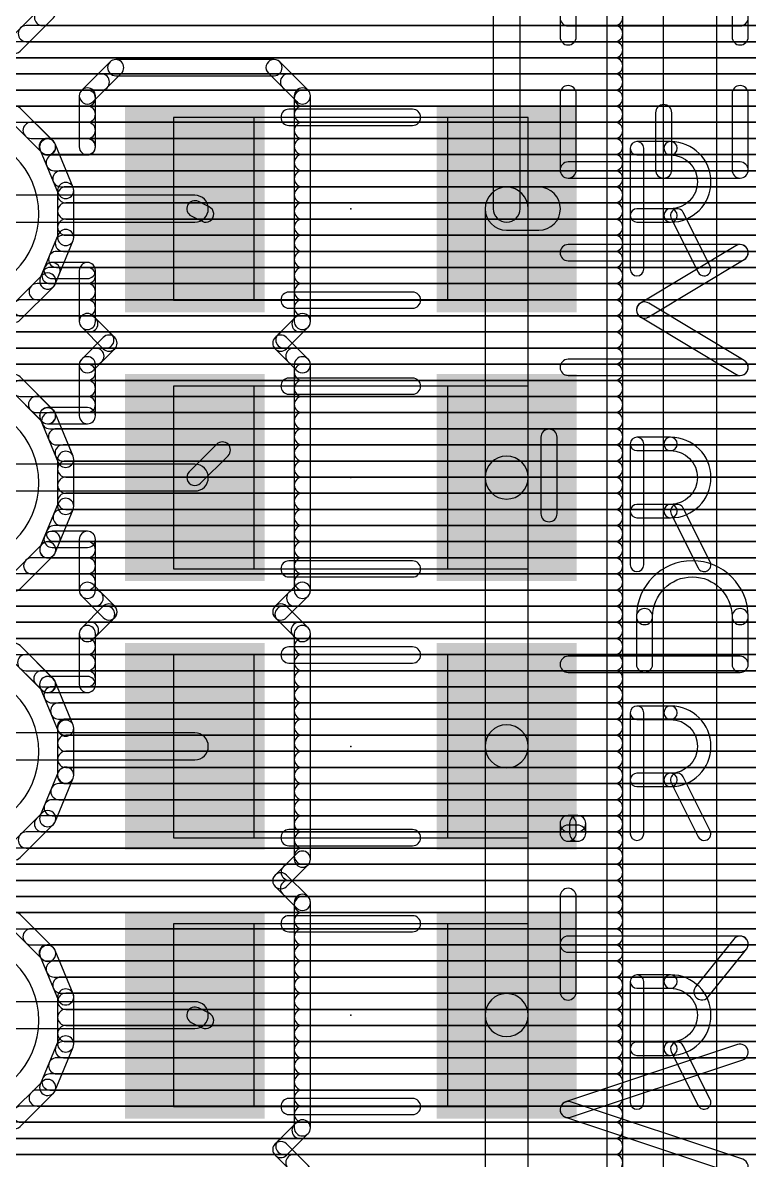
# Model space of a CAD drawing. Extents: x -14.3 to 31.1, y -8.3 to 72.5.
# Drawn here: x 13.63 to 20.5, y 10.23 to 20.98 of the extents above; entities that cross this region are included whole.
import ezdxf

# ---------------------------------------------------------------- set-up
doc = ezdxf.new("R2010")
doc.units = 0
for name, color, linetype in [('1', 22, 'CONTINUOUS'), ('16', 175, 'CONTINUOUS'), ('21', 7, 'CONTINUOUS'), ('22', 7, 'CONTINUOUS'), ('23', 7, 'CONTINUOUS'), ('25', 7, 'CONTINUOUS'), ('29', 7, 'CONTINUOUS'), ('30', 7, 'CONTINUOUS'), ('31', 7, 'CONTINUOUS'), ('51', 7, 'CONTINUOUS')]:
    doc.layers.add(name, color=color, linetype=linetype)

# ---------------------------------------------------------------- blocks, each defined once
blk = doc.blocks.new('RECT')
blk.add_solid([(-0.5, -0.5), (0.5, -0.5), (-0.5, 0.5), (0.5, 0.5)])
blk = doc.blocks.new('LONGP100')
blk.add_lwpolyline([(-0.5, -0.5), (0.5, -0.5, 1), (0.5, 0.5), (-0.5, 0.5, 1)], format="xyb", close=True)

msp = doc.modelspace()

# ---------------------------------------------------------------- linework, layer by layer
at = {"layer": '1'}
for points in [[(18.0802, 21.476), (18.0802, 19.224, 1), (18.3342, 19.224), (18.3342, 21.476, 1)], [(13.6094, 20.7127), (13.9237, 21.027, 1), (13.816, 21.1348), (13.5016, 20.8204, 1)], [(13.8201, 20.955), (25.9439, 20.955, 1), (25.9439, 21.1074), (13.8201, 21.1074, 1)], [(13.6677, 20.8026), (26.0963, 20.8026, 1), (26.0963, 20.955), (13.6677, 20.955, 1)], [(13.4586, 20.6502), (26.3054, 20.6502, 1), (26.3054, 20.8026), (13.4586, 20.8026, 1)], [(1.0884, 20.4978), (29.926, 20.4978, 1), (29.926, 20.6502), (1.0884, 20.6502, 1)], [(14.4587, 20.6114), (14.1909, 20.3436, 1), (14.2987, 20.2358), (14.5665, 20.5036, 1)], [(16.009, 20.6337), (14.5126, 20.6337, 1), (14.5126, 20.4813), (16.009, 20.4813, 1)], [(16.3307, 20.3436), (16.0629, 20.6114, 1), (15.9551, 20.5036), (16.2229, 20.2358, 1)], [(1.0884, 20.3454), (14.3767, 20.3454, 1), (14.3767, 20.4978), (1.0884, 20.4978, 1)], [(16.1449, 20.3454), (29.926, 20.3454, 1), (29.926, 20.4978), (16.1449, 20.4978, 1)], [(13.1988, 20.193), (14.2448, 20.193, 1), (14.2448, 20.3454), (13.1988, 20.3454, 1)], [(14.1686, 20.2897), (14.1686, 19.8082, 1), (14.321, 19.8082), (14.321, 20.2897, 1)], [(16.353, 18.1583), (16.353, 20.2897, 1), (16.2006, 20.2897), (16.2006, 18.1583, 1)], [(16.2768, 20.193), (26.5652, 20.193, 1), (26.5652, 20.3454), (16.2768, 20.3454, 1)], [(13.9226, 19.8621), (13.6094, 20.1753, 1), (13.5016, 20.0676), (13.8148, 19.7543, 1)], [(13.5601, 20.0406), (14.2448, 20.0406, 1), (14.2448, 20.193), (13.5601, 20.193, 1)], [(16.2768, 20.0406), (26.2039, 20.0406, 1), (26.2039, 20.193), (16.2768, 20.193, 1)], [(13.7125, 19.8882), (14.2448, 19.8882, 1), (14.2448, 20.0406), (13.7125, 20.0406, 1)], [(16.2768, 19.8882), (26.0515, 19.8882, 1), (26.0515, 20.0406), (16.2768, 20.0406, 1)], [(13.8649, 19.7358), (14.2448, 19.7358, 1), (14.2448, 19.8882), (13.8649, 19.8882, 1)], [(16.2768, 19.7358), (25.8991, 19.7358, 1), (25.8991, 19.8882), (16.2768, 19.8882, 1)], [(14.2448, 19.8844), (13.8687, 19.8844, 1), (13.8687, 19.732), (14.2448, 19.732, 1)], [(16.2768, 19.5834), (25.8331, 19.5834, 1), (25.8331, 19.7358), (16.2768, 19.7358, 1)], [(16.2768, 19.431), (25.7699, 19.431, 1), (25.7699, 19.5834), (16.2768, 19.5834, 1)], [(15.2608, 19.351), (12.312, 19.351, 1), (12.312, 19.097), (15.2608, 19.097, 1)], [(16.2768, 19.2786), (25.724, 19.2786, 1), (25.724, 19.431), (16.2768, 19.431, 1)], [(18.004, 19.224), (18.004, 16.684, 1), (18.4104, 16.684), (18.4104, 19.224, 1)], [(18.512, 19.4272), (18.2072, 19.4272, 1), (18.2072, 19.0208), (18.512, 19.0208, 1)], [(15.3965, 19.2414), (15.2949, 19.2922, 1), (15.2267, 19.1558), (15.3283, 19.105, 1)], [(16.2768, 19.1262), (25.724, 19.1262, 1), (25.724, 19.2786), (16.2768, 19.2786, 1)], [(16.2768, 18.9738), (25.724, 18.9738, 1), (25.724, 19.1262), (16.2768, 19.1262, 1)], [(16.2768, 18.8214), (25.7464, 18.8214, 1), (25.7464, 18.9738), (16.2768, 18.9738, 1)], [(16.2768, 18.669), (25.8095, 18.669, 1), (25.8095, 18.8214), (16.2768, 18.8214, 1)], [(13.9403, 18.5118), (13.9812, 18.6106, 1), (13.8404, 18.669), (13.7995, 18.5701, 1)], [(13.9108, 18.5636), (14.2448, 18.5636, 1), (14.2448, 18.716), (13.9108, 18.716, 1)], [(14.1686, 18.6398), (14.1686, 18.1583, 1), (14.321, 18.1583), (14.321, 18.6398, 1)], [(13.6094, 18.1727), (13.9237, 18.487, 1), (13.816, 18.5948), (13.5016, 18.2804, 1)], [(13.8913, 18.5166), (14.2448, 18.5166, 1), (14.2448, 18.669), (13.8913, 18.669, 1)], [(16.2768, 18.5166), (25.8727, 18.5166, 1), (25.8727, 18.669), (16.2768, 18.669, 1)], [(13.7693, 18.3642), (14.2448, 18.3642, 1), (14.2448, 18.5166), (13.7693, 18.5166, 1)], [(16.2768, 18.3642), (25.9947, 18.3642, 1), (25.9947, 18.5166), (16.2768, 18.5166, 1)], [(13.6169, 18.2118), (14.2448, 18.2118, 1), (14.2448, 18.3642), (13.6169, 18.3642, 1)], [(16.2768, 18.2118), (26.1471, 18.2118, 1), (26.1471, 18.3642), (16.2768, 18.3642, 1)], [(13.3359, 18.0594), (14.2675, 18.0594, 1), (14.2675, 18.2118), (13.3359, 18.2118, 1)], [(14.1909, 18.1044), (14.3952, 17.9001, 1), (14.503, 18.0079), (14.2987, 18.2122, 1)], [(16.1264, 17.9001), (16.3307, 18.1044, 1), (16.2229, 18.2122), (16.0186, 18.0079, 1)], [(16.2541, 18.0594), (26.4281, 18.0594, 1), (26.4281, 18.2118), (16.2541, 18.2118, 1)], [(10.2554, 17.907), (14.4199, 17.907, 1), (14.4199, 18.0594), (10.2554, 18.0594, 1)], [(16.1017, 17.907), (29.9265, 17.907, 1), (29.9265, 18.0594), (16.1017, 18.0594, 1)], [(14.3952, 18.0079), (14.1909, 17.8036, 1), (14.2987, 17.6958), (14.503, 17.9001, 1)], [(16.3307, 17.8036), (16.1264, 18.0079, 1), (16.0186, 17.9001), (16.2229, 17.6958, 1)], [(10.103, 17.7546), (14.3259, 17.7546, 1), (14.3259, 17.907), (10.103, 17.907, 1)], [(16.1957, 17.7546), (29.9265, 17.7546, 1), (29.9265, 17.907), (16.1957, 17.907, 1)], [(13.3214, 17.6022), (14.2448, 17.6022, 1), (14.2448, 17.7546), (13.3214, 17.7546, 1)], [(14.1686, 17.7497), (14.1686, 17.2682, 1), (14.321, 17.2682), (14.321, 17.7497, 1)], [(16.353, 15.6183), (16.353, 17.7497, 1), (16.2006, 17.7497), (16.2006, 15.6183, 1)], [(16.2768, 17.6022), (26.4426, 17.6022, 1), (26.4426, 17.7546), (16.2768, 17.7546, 1)], [(13.9226, 17.3221), (13.6094, 17.6353, 1), (13.5016, 17.5276), (13.8148, 17.2143, 1)], [(13.6109, 17.4498), (14.2448, 17.4498, 1), (14.2448, 17.6022), (13.6109, 17.6022, 1)], [(16.2768, 17.4498), (26.1531, 17.4498, 1), (26.1531, 17.6022), (16.2768, 17.6022, 1)], [(13.7633, 17.2974), (14.2448, 17.2974, 1), (14.2448, 17.4498), (13.7633, 17.4498, 1)], [(16.2768, 17.2974), (26.0007, 17.2974, 1), (26.0007, 17.4498), (16.2768, 17.4498, 1)], [(14.2448, 17.3444), (13.8687, 17.3444, 1), (13.8687, 17.192), (14.2448, 17.192, 1)], [(16.2768, 17.145), (25.8751, 17.145, 1), (25.8751, 17.2974), (16.2768, 17.2974, 1)], [(16.2768, 16.9926), (25.812, 16.9926, 1), (25.812, 17.145), (16.2768, 17.145, 1)], [(15.3147, 16.6301), (15.5747, 16.8901, 1), (15.4669, 16.9979), (15.2069, 16.7379, 1)], [(16.2768, 16.8402), (25.7489, 16.8402, 1), (25.7489, 16.9926), (16.2768, 16.9926, 1)], [(18.004, 16.684), (18.004, 14.144, 1), (18.4104, 14.144), (18.4104, 16.684, 1)], [(15.2608, 16.811), (12.312, 16.811, 1), (12.312, 16.557), (15.2608, 16.557, 1)], [(16.2768, 16.6878), (25.724, 16.6878, 1), (25.724, 16.8402), (16.2768, 16.8402, 1)], [(16.2768, 16.5354), (25.724, 16.5354, 1), (25.724, 16.6878), (16.2768, 16.6878, 1)], [(16.2768, 16.383), (25.724, 16.383, 1), (25.724, 16.5354), (16.2768, 16.5354, 1)], [(16.2768, 16.2306), (25.7674, 16.2306, 1), (25.7674, 16.383), (16.2768, 16.383, 1)], [(16.2768, 16.0782), (25.8306, 16.0782, 1), (25.8306, 16.2306), (16.2768, 16.2306, 1)], [(13.9403, 15.9718), (13.9812, 16.0706, 1), (13.8404, 16.129), (13.7995, 16.0301, 1)], [(13.9108, 16.0236), (14.2448, 16.0236, 1), (14.2448, 16.176), (13.9108, 16.176, 1)], [(14.1686, 16.0998), (14.1686, 15.6183, 1), (14.321, 15.6183), (14.321, 16.0998, 1)], [(13.6094, 15.6327), (13.9237, 15.947, 1), (13.816, 16.0548), (13.5016, 15.7404, 1)], [(13.8703, 15.9258), (14.2448, 15.9258, 1), (14.2448, 16.0782), (13.8703, 16.0782, 1)], [(16.2768, 15.9258), (25.8937, 15.9258, 1), (25.8937, 16.0782), (16.2768, 16.0782, 1)], [(13.7185, 15.7734), (14.2448, 15.7734, 1), (14.2448, 15.9258), (13.7185, 15.9258, 1)], [(16.2768, 15.7734), (26.0455, 15.7734, 1), (26.0455, 15.9258), (16.2768, 15.9258, 1)], [(13.5661, 15.621), (14.2448, 15.621, 1), (14.2448, 15.7734), (13.5661, 15.7734, 1)], [(14.1909, 15.5644), (14.3952, 15.3601, 1), (14.503, 15.4679), (14.2987, 15.6722, 1)], [(16.1264, 15.3601), (16.3307, 15.5644, 1), (16.2229, 15.6722), (16.0186, 15.4679, 1)], [(16.2768, 15.621), (26.1979, 15.621, 1), (26.1979, 15.7734), (16.2768, 15.7734, 1)], [(13.2133, 15.4686), (14.3183, 15.4686, 1), (14.3183, 15.621), (13.2133, 15.621, 1)], [(16.2033, 15.4686), (26.5507, 15.4686, 1), (26.5507, 15.621), (16.2033, 15.621, 1)], [(14.3952, 15.4679), (14.1909, 15.2636, 1), (14.2987, 15.1558), (14.503, 15.3601, 1)], [(16.3307, 15.2636), (16.1264, 15.4679, 1), (16.0186, 15.3601), (16.2229, 15.1558, 1)], [(9.6746, 15.3162), (14.4275, 15.3162, 1), (14.4275, 15.4686), (9.6746, 15.4686, 1)], [(16.0941, 15.3162), (29.927, 15.3162, 1), (29.927, 15.4686), (16.0941, 15.4686, 1)], [(9.5222, 15.1638), (14.2751, 15.1638, 1), (14.2751, 15.3162), (9.5222, 15.3162, 1)], [(14.1686, 15.2097), (14.1686, 14.7282, 1), (14.321, 14.7282), (14.321, 15.2097, 1)], [(16.2465, 15.1638), (29.927, 15.1638, 1), (29.927, 15.3162), (16.2465, 15.3162, 1)], [(16.353, 13.0783), (16.353, 15.2097, 1), (16.2006, 15.2097), (16.2006, 13.0783, 1)], [(13.4441, 15.0114), (14.2448, 15.0114, 1), (14.2448, 15.1638), (13.4441, 15.1638, 1)], [(16.2768, 15.0114), (26.3199, 15.0114, 1), (26.3199, 15.1638), (16.2768, 15.1638, 1)], [(13.9226, 14.7821), (13.6094, 15.0953, 1), (13.5016, 14.9876), (13.8148, 14.6743, 1)], [(13.6617, 14.859), (14.2448, 14.859, 1), (14.2448, 15.0114), (13.6617, 15.0114, 1)], [(16.2768, 14.859), (26.1023, 14.859, 1), (26.1023, 15.0114), (16.2768, 15.0114, 1)], [(13.8141, 14.7066), (14.2448, 14.7066, 1), (14.2448, 14.859), (13.8141, 14.859, 1)], [(16.2768, 14.7066), (25.9499, 14.7066, 1), (25.9499, 14.859), (16.2768, 14.859, 1)], [(14.2448, 14.8044), (13.8687, 14.8044, 1), (13.8687, 14.652), (14.2448, 14.652, 1)], [(16.2768, 14.5542), (25.8541, 14.5542, 1), (25.8541, 14.7066), (16.2768, 14.7066, 1)], [(16.2768, 14.4018), (25.791, 14.4018, 1), (25.791, 14.5542), (16.2768, 14.5542, 1)], [(16.2768, 14.2494), (25.7279, 14.2494, 1), (25.7279, 14.4018), (16.2768, 14.4018, 1)], [(18.004, 14.144), (18.004, 11.604, 1), (18.4104, 11.604), (18.4104, 14.144, 1)], [(15.2608, 14.271), (12.312, 14.271, 1), (12.312, 14.017), (15.2608, 14.017, 1)], [(16.2768, 14.097), (25.724, 14.097, 1), (25.724, 14.2494), (16.2768, 14.2494, 1)], [(16.2768, 13.9446), (25.724, 13.9446, 1), (25.724, 14.097), (16.2768, 14.097, 1)], [(16.2768, 13.7922), (25.7254, 13.7922, 1), (25.7254, 13.9446), (16.2768, 13.9446, 1)], [(16.2768, 13.6398), (25.7885, 13.6398, 1), (25.7885, 13.7922), (16.2768, 13.7922, 1)], [(16.2768, 13.4874), (25.8516, 13.4874, 1), (25.8516, 13.6398), (16.2768, 13.6398, 1)], [(16.2768, 13.335), (25.9439, 13.335, 1), (25.9439, 13.4874), (16.2768, 13.4874, 1)], [(16.2768, 13.1826), (26.0963, 13.1826, 1), (26.0963, 13.335), (16.2768, 13.335, 1)], [(16.1264, 12.8201), (16.3307, 13.0244, 1), (16.2229, 13.1322), (16.0186, 12.9279, 1)], [(16.2768, 13.0302), (26.3054, 13.0302, 1), (26.3054, 13.1826), (16.2768, 13.1826, 1)], [(16.1525, 12.8778), (29.9274, 12.8778, 1), (29.9274, 13.0302), (16.1525, 13.0302, 1)], [(16.3307, 12.7236), (16.1264, 12.9279, 1), (16.0186, 12.8201), (16.2229, 12.6158, 1)], [(16.1449, 12.7254), (29.9274, 12.7254, 1), (29.9274, 12.8778), (16.1449, 12.8778, 1)], [(16.353, 10.5383), (16.353, 12.6697, 1), (16.2006, 12.6697), (16.2006, 10.5383, 1)], [(16.2768, 12.573), (26.5652, 12.573, 1), (26.5652, 12.7254), (16.2768, 12.7254, 1)], [(16.2768, 12.4206), (26.2039, 12.4206, 1), (26.2039, 12.573), (16.2768, 12.573, 1)], [(16.2768, 12.2682), (26.0515, 12.2682, 1), (26.0515, 12.4206), (16.2768, 12.4206, 1)], [(16.2768, 12.1158), (25.8991, 12.1158, 1), (25.8991, 12.2682), (16.2768, 12.2682, 1)], [(16.2768, 11.9634), (25.8331, 11.9634, 1), (25.8331, 12.1158), (16.2768, 12.1158, 1)], [(16.2768, 11.811), (25.7699, 11.811, 1), (25.7699, 11.9634), (16.2768, 11.9634, 1)], [(15.2608, 11.731), (12.312, 11.731, 1), (12.312, 11.477), (15.2608, 11.477, 1)], [(16.2768, 11.6586), (25.724, 11.6586, 1), (25.724, 11.811), (16.2768, 11.811, 1)], [(18.004, 11.604), (18.004, 9.064, 1), (18.4104, 9.064), (18.4104, 11.604, 1)], [(15.3965, 11.6214), (15.2949, 11.6722, 1), (15.2267, 11.5358), (15.3283, 11.485, 1)], [(16.2768, 11.5062), (25.724, 11.5062, 1), (25.724, 11.6586), (16.2768, 11.6586, 1)], [(16.2768, 11.3538), (25.724, 11.3538, 1), (25.724, 11.5062), (16.2768, 11.5062, 1)], [(16.2768, 11.2014), (25.7464, 11.2014, 1), (25.7464, 11.3538), (16.2768, 11.3538, 1)], [(16.2768, 11.049), (25.8095, 11.049, 1), (25.8095, 11.2014), (16.2768, 11.2014, 1)], [(16.2768, 10.8966), (25.8727, 10.8966, 1), (25.8727, 11.049), (16.2768, 11.049, 1)], [(16.2768, 10.7442), (25.9947, 10.7442, 1), (25.9947, 10.8966), (16.2768, 10.8966, 1)], [(16.2768, 10.5918), (26.1471, 10.5918, 1), (26.1471, 10.7442), (16.2768, 10.7442, 1)], [(16.1264, 10.2801), (16.3307, 10.4844, 1), (16.2229, 10.5922), (16.0186, 10.3879, 1)], [(16.2541, 10.4394), (26.4281, 10.4394, 1), (26.4281, 10.5918), (16.2541, 10.5918, 1)], [(16.1017, 10.287), (29.9279, 10.287, 1), (29.9279, 10.4394), (16.1017, 10.4394, 1)], [(16.3307, 10.1836), (16.1264, 10.3879, 1), (16.0186, 10.2801), (16.2229, 10.0758, 1)], [(16.1957, 10.1346), (29.9279, 10.1346, 1), (29.9279, 10.287), (16.1957, 10.287, 1)]]:
    msp.add_lwpolyline(points, format="xyb", close=True, dxfattribs=at)
at = {"layer": '16'}
for points in [[(20.194, 9.41), (20.194, 44.056, 1), (19.686, 44.056), (19.686, 9.41, 1)], [(19.1526, 44.1975), (19.1526, 9.2685, 1), (19.305, 9.2685), (19.305, 44.1975, 1)], [(13.6094, 20.7127), (13.9237, 21.027, 1), (13.816, 21.1348), (13.5016, 20.8204, 1)], [(13.8201, 20.955), (19.2288, 20.955, 1), (19.2288, 21.1074), (13.8201, 21.1074, 1)], [(13.6677, 20.8026), (19.2288, 20.8026, 1), (19.2288, 20.955), (13.6677, 20.955, 1)], [(13.4586, 20.6502), (19.2288, 20.6502, 1), (19.2288, 20.8026), (13.4586, 20.8026, 1)], [(1.0884, 20.4978), (19.2288, 20.4978, 1), (19.2288, 20.6502), (1.0884, 20.6502, 1)], [(1.0884, 20.3454), (19.2288, 20.3454, 1), (19.2288, 20.4978), (1.0884, 20.4978, 1)], [(13.1988, 20.193), (19.2288, 20.193, 1), (19.2288, 20.3454), (13.1988, 20.3454, 1)], [(13.9237, 19.861), (13.6094, 20.1753, 1), (13.5016, 20.0676), (13.816, 19.7532, 1)], [(13.5601, 20.0406), (19.2288, 20.0406, 1), (19.2288, 20.193), (13.5601, 20.193, 1)], [(13.7125, 19.8882), (19.2288, 19.8882, 1), (19.2288, 20.0406), (13.7125, 20.0406, 1)], [(13.8649, 19.7358), (19.2288, 19.7358, 1), (19.2288, 19.8882), (13.8649, 19.8882, 1)], [(14.1104, 19.4255), (13.9403, 19.8362, 1), (13.7995, 19.7779), (13.9696, 19.3671, 1)], [(13.9309, 19.5834), (19.2288, 19.5834, 1), (19.2288, 19.7358), (13.9309, 19.7358, 1)], [(13.9941, 19.431), (19.2288, 19.431, 1), (19.2288, 19.5834), (13.9941, 19.5834, 1)], [(14.1162, 18.9517), (14.1162, 19.3963, 1), (13.9638, 19.3963), (13.9638, 18.9517, 1)], [(14.04, 19.2786), (19.2288, 19.2786, 1), (19.2288, 19.431), (14.04, 19.431, 1)], [(14.04, 19.1262), (19.2288, 19.1262, 1), (19.2288, 19.2786), (14.04, 19.2786, 1)], [(13.9403, 18.5118), (14.1104, 18.9225, 1), (13.9696, 18.9809), (13.7995, 18.5701, 1)], [(14.04, 18.9738), (19.2288, 18.9738, 1), (19.2288, 19.1262), (14.04, 19.1262, 1)], [(14.0176, 18.8214), (19.2288, 18.8214, 1), (19.2288, 18.9738), (14.0176, 18.9738, 1)], [(13.9545, 18.669), (19.2288, 18.669, 1), (19.2288, 18.8214), (13.9545, 18.8214, 1)], [(13.6094, 18.1727), (13.9237, 18.487, 1), (13.816, 18.5948), (13.5016, 18.2804, 1)], [(13.8913, 18.5166), (19.2288, 18.5166, 1), (19.2288, 18.669), (13.8913, 18.669, 1)], [(13.7693, 18.3642), (19.2288, 18.3642, 1), (19.2288, 18.5166), (13.7693, 18.5166, 1)], [(13.6169, 18.2118), (19.2288, 18.2118, 1), (19.2288, 18.3642), (13.6169, 18.3642, 1)], [(13.3359, 18.0594), (19.2288, 18.0594, 1), (19.2288, 18.2118), (13.3359, 18.2118, 1)], [(6.5732, 17.907), (19.2288, 17.907, 1), (19.2288, 18.0594), (6.5732, 18.0594, 1)], [(6.5732, 17.7546), (19.2288, 17.7546, 1), (19.2288, 17.907), (6.5732, 17.907, 1)], [(13.3214, 17.6022), (19.2288, 17.6022, 1), (19.2288, 17.7546), (13.3214, 17.7546, 1)], [(13.9237, 17.321), (13.6094, 17.6353, 1), (13.5016, 17.5276), (13.816, 17.2132, 1)], [(13.6109, 17.4498), (19.2288, 17.4498, 1), (19.2288, 17.6022), (13.6109, 17.6022, 1)], [(13.7633, 17.2974), (19.2288, 17.2974, 1), (19.2288, 17.4498), (13.7633, 17.4498, 1)], [(14.1104, 16.8855), (13.9403, 17.2962, 1), (13.7995, 17.2379), (13.9696, 16.8271, 1)], [(13.8889, 17.145), (19.2288, 17.145, 1), (19.2288, 17.2974), (13.8889, 17.2974, 1)], [(13.952, 16.9926), (19.2288, 16.9926, 1), (19.2288, 17.145), (13.952, 17.145, 1)], [(14.0151, 16.8402), (19.2288, 16.8402, 1), (19.2288, 16.9926), (14.0151, 16.9926, 1)], [(14.1162, 16.4117), (14.1162, 16.8563, 1), (13.9638, 16.8563), (13.9638, 16.4117, 1)], [(14.04, 16.6878), (19.2288, 16.6878, 1), (19.2288, 16.8402), (14.04, 16.8402, 1)], [(14.04, 16.5354), (19.2288, 16.5354, 1), (19.2288, 16.6878), (14.04, 16.6878, 1)], [(13.9403, 15.9718), (14.1104, 16.3825, 1), (13.9696, 16.4409), (13.7995, 16.0301, 1)], [(14.04, 16.383), (19.2288, 16.383, 1), (19.2288, 16.5354), (14.04, 16.5354, 1)], [(13.9965, 16.2306), (19.2288, 16.2306, 1), (19.2288, 16.383), (13.9965, 16.383, 1)], [(13.9334, 16.0782), (19.2288, 16.0782, 1), (19.2288, 16.2306), (13.9334, 16.2306, 1)], [(13.6094, 15.6327), (13.9237, 15.947, 1), (13.816, 16.0548), (13.5016, 15.7404, 1)], [(13.8703, 15.9258), (19.2288, 15.9258, 1), (19.2288, 16.0782), (13.8703, 16.0782, 1)], [(13.7185, 15.7734), (19.2288, 15.7734, 1), (19.2288, 15.9258), (13.7185, 15.9258, 1)], [(13.5661, 15.621), (19.2288, 15.621, 1), (19.2288, 15.7734), (13.5661, 15.7734, 1)], [(13.2133, 15.4686), (19.2288, 15.4686, 1), (19.2288, 15.621), (13.2133, 15.621, 1)], [(6.5732, 15.3162), (19.2288, 15.3162, 1), (19.2288, 15.4686), (6.5732, 15.4686, 1)], [(6.5732, 15.1638), (19.2288, 15.1638, 1), (19.2288, 15.3162), (6.5732, 15.3162, 1)], [(13.4441, 15.0114), (19.2288, 15.0114, 1), (19.2288, 15.1638), (13.4441, 15.1638, 1)], [(13.9237, 14.781), (13.6094, 15.0953, 1), (13.5016, 14.9876), (13.816, 14.6732, 1)], [(13.6617, 14.859), (19.2288, 14.859, 1), (19.2288, 15.0114), (13.6617, 15.0114, 1)], [(13.8141, 14.7066), (19.2288, 14.7066, 1), (19.2288, 14.859), (13.8141, 14.859, 1)], [(14.1104, 14.3455), (13.9403, 14.7562, 1), (13.7995, 14.6979), (13.9696, 14.2871, 1)], [(13.9099, 14.5542), (19.2288, 14.5542, 1), (19.2288, 14.7066), (13.9099, 14.7066, 1)], [(13.973, 14.4018), (19.2288, 14.4018, 1), (19.2288, 14.5542), (13.973, 14.5542, 1)], [(14.0361, 14.2494), (19.2288, 14.2494, 1), (19.2288, 14.4018), (14.0361, 14.4018, 1)], [(14.1162, 13.8717), (14.1162, 14.3163, 1), (13.9638, 14.3163), (13.9638, 13.8717, 1)], [(14.04, 14.097), (19.2288, 14.097, 1), (19.2288, 14.2494), (14.04, 14.2494, 1)], [(14.04, 13.9446), (19.2288, 13.9446, 1), (19.2288, 14.097), (14.04, 14.097, 1)], [(13.9403, 13.4318), (14.1104, 13.8425, 1), (13.9696, 13.9009), (13.7995, 13.4901, 1)], [(14.0386, 13.7922), (19.2288, 13.7922, 1), (19.2288, 13.9446), (14.0386, 13.9446, 1)], [(13.9755, 13.6398), (19.2288, 13.6398, 1), (19.2288, 13.7922), (13.9755, 13.7922, 1)], [(13.9124, 13.4874), (19.2288, 13.4874, 1), (19.2288, 13.6398), (13.9124, 13.6398, 1)], [(13.6094, 13.0927), (13.9237, 13.407, 1), (13.816, 13.5148), (13.5016, 13.2004, 1)], [(13.8201, 13.335), (19.2288, 13.335, 1), (19.2288, 13.4874), (13.8201, 13.4874, 1)], [(13.6677, 13.1826), (19.2288, 13.1826, 1), (19.2288, 13.335), (13.6677, 13.335, 1)], [(13.4586, 13.0302), (19.2288, 13.0302, 1), (19.2288, 13.1826), (13.4586, 13.1826, 1)], [(1.0898, 12.8778), (19.2288, 12.8778, 1), (19.2288, 13.0302), (1.0898, 13.0302, 1)], [(1.0898, 12.7254), (19.2288, 12.7254, 1), (19.2288, 12.8778), (1.0898, 12.8778, 1)], [(13.1988, 12.573), (19.2288, 12.573, 1), (19.2288, 12.7254), (13.1988, 12.7254, 1)], [(13.9237, 12.241), (13.6094, 12.5553, 1), (13.5016, 12.4476), (13.816, 12.1332, 1)], [(13.5601, 12.4206), (19.2288, 12.4206, 1), (19.2288, 12.573), (13.5601, 12.573, 1)], [(13.7125, 12.2682), (19.2288, 12.2682, 1), (19.2288, 12.4206), (13.7125, 12.4206, 1)], [(13.8649, 12.1158), (19.2288, 12.1158, 1), (19.2288, 12.2682), (13.8649, 12.2682, 1)], [(14.1104, 11.8055), (13.9403, 12.2162, 1), (13.7995, 12.1579), (13.9696, 11.7471, 1)], [(13.9309, 11.9634), (19.2288, 11.9634, 1), (19.2288, 12.1158), (13.9309, 12.1158, 1)], [(13.9941, 11.811), (19.2288, 11.811, 1), (19.2288, 11.9634), (13.9941, 11.9634, 1)], [(14.1162, 11.3317), (14.1162, 11.7763, 1), (13.9638, 11.7763), (13.9638, 11.3317, 1)], [(14.04, 11.6586), (19.2288, 11.6586, 1), (19.2288, 11.811), (14.04, 11.811, 1)], [(14.04, 11.5062), (19.2288, 11.5062, 1), (19.2288, 11.6586), (14.04, 11.6586, 1)], [(14.04, 11.3538), (19.2288, 11.3538, 1), (19.2288, 11.5062), (14.04, 11.5062, 1)], [(13.9403, 10.8918), (14.1104, 11.3025, 1), (13.9696, 11.3609), (13.7995, 10.9501, 1)], [(14.0176, 11.2014), (19.2288, 11.2014, 1), (19.2288, 11.3538), (14.0176, 11.3538, 1)], [(13.9545, 11.049), (19.2288, 11.049, 1), (19.2288, 11.2014), (13.9545, 11.2014, 1)], [(13.6094, 10.5527), (13.9237, 10.867, 1), (13.816, 10.9748), (13.5016, 10.6604, 1)], [(13.8913, 10.8966), (19.2288, 10.8966, 1), (19.2288, 11.049), (13.8913, 11.049, 1)], [(13.7693, 10.7442), (19.2288, 10.7442, 1), (19.2288, 10.8966), (13.7693, 10.8966, 1)], [(13.6169, 10.5918), (19.2288, 10.5918, 1), (19.2288, 10.7442), (13.6169, 10.7442, 1)], [(13.3359, 10.4394), (19.2288, 10.4394, 1), (19.2288, 10.5918), (13.3359, 10.5918, 1)], [(6.5732, 10.287), (19.2288, 10.287, 1), (19.2288, 10.4394), (6.5732, 10.4394, 1)], [(6.5732, 10.1346), (19.2288, 10.1346, 1), (19.2288, 10.287), (6.5732, 10.287, 1)]]:
    msp.add_lwpolyline(points, format="xyb", close=True, dxfattribs=at)
at = {"layer": '21'}
for points in [[(17.3182, 20.1638), (16.1498, 20.1638, 1), (16.1498, 20.0114), (17.3182, 20.0114, 1)], [(16.1498, 18.2842), (17.3182, 18.2842, 1), (17.3182, 18.4366), (16.1498, 18.4366, 1)], [(17.3182, 17.6238), (16.1498, 17.6238, 1), (16.1498, 17.4714), (17.3182, 17.4714, 1)], [(16.1498, 15.7442), (17.3182, 15.7442, 1), (17.3182, 15.8966), (16.1498, 15.8966, 1)], [(17.3182, 15.0838), (16.1498, 15.0838, 1), (16.1498, 14.9314), (17.3182, 14.9314, 1)], [(16.1498, 13.2042), (17.3182, 13.2042, 1), (17.3182, 13.3566), (16.1498, 13.3566, 1)], [(17.3182, 12.5438), (16.1498, 12.5438, 1), (16.1498, 12.3914), (17.3182, 12.3914, 1)], [(16.1498, 10.6642), (17.3182, 10.6642, 1), (17.3182, 10.8166), (16.1498, 10.8166, 1)]]:
    msp.add_lwpolyline(points, format="xyb", close=True, dxfattribs=at)
at = {"layer": '22'}
for points in [[(18.8644, 20.8475), (18.8644, 21.2088, 1), (18.712, 21.2088), (18.712, 20.8475, 1)], [(20.49, 20.8475), (20.49, 21.2088, 1), (20.3376, 21.2088), (20.3376, 20.8475, 1)], [(20.4138, 21.1043), (18.7882, 21.1043, 1), (18.7882, 20.9519), (20.4138, 20.9519, 1)], [(18.712, 20.3121), (18.712, 19.5896, 1), (18.8644, 19.5896), (18.8644, 20.3121, 1)], [(20.49, 19.5896), (20.49, 20.3121, 1), (20.3376, 20.3121), (20.3376, 19.5896, 1)], [(19.7675, 19.5896), (19.7675, 20.1315, 1), (19.6151, 20.1315), (19.6151, 19.5896, 1)], [(18.7882, 19.5134), (20.4138, 19.5134, 1), (20.4138, 19.6658), (18.7882, 19.6658, 1)], [(20.4138, 18.8847), (18.7882, 18.8847, 1), (18.7882, 18.7323), (20.4138, 18.7323, 1)], [(19.5499, 18.2013), (20.453, 18.7431, 1), (20.3746, 18.8738), (19.4715, 18.332, 1)], [(20.453, 17.7901), (19.5499, 18.332, 1), (19.4715, 18.2013), (20.3746, 17.6594, 1)], [(18.7882, 17.6486), (20.4138, 17.6486, 1), (20.4138, 17.801), (18.7882, 17.801, 1)], [(18.6838, 16.3423), (18.6838, 17.0647, 1), (18.5314, 17.0647), (18.5314, 16.3423, 1)], [(20.3376, 15.3699, 1), (20.49, 15.3699, 1), (19.4345, 15.3699, 1), (19.5869, 15.3699, -1)], [(19.4345, 15.3699), (19.4345, 14.9183, 1), (19.5869, 14.9183), (19.5869, 15.3699, 1)], [(20.49, 14.9183), (20.49, 15.3699, 1), (20.3376, 15.3699), (20.3376, 14.9183, 1)], [(18.7882, 14.8421), (20.4138, 14.8421, 1), (20.4138, 14.9945), (18.7882, 14.9945, 1)], [(18.8785, 13.4902), (18.7882, 13.4902, 1), (18.7882, 13.3378), (18.8785, 13.3378, 1)], [(18.712, 13.414), (18.712, 13.3237, 1), (18.8644, 13.3237), (18.8644, 13.414, 1)], [(18.9547, 13.3237), (18.9547, 13.414, 1), (18.8023, 13.414), (18.8023, 13.3237, 1)], [(18.7882, 13.2475), (18.8785, 13.2475, 1), (18.8785, 13.3999), (18.7882, 13.3999, 1)], [(18.8644, 11.8231), (18.8644, 12.7262, 1), (18.712, 12.7262), (18.712, 11.8231, 1)], [(20.4138, 12.3509), (18.7882, 12.3509, 1), (18.7882, 12.1985), (20.4138, 12.1985, 1)], [(20.1121, 11.7755), (20.4733, 12.2271, 1), (20.3543, 12.3223), (19.9931, 11.8707, 1)], [(18.8123, 10.6392), (20.4379, 11.1811, 1), (20.3897, 11.3257), (18.7641, 10.7838, 1)], [(20.4379, 10.242), (18.8123, 10.7838, 1), (18.7641, 10.6392), (20.3897, 10.0974, 1)]]:
    msp.add_lwpolyline(points, format="xyb", close=True, dxfattribs=at)
at = {"layer": '23'}
for p in [(16.734, 19.224), (16.734, 16.684), (16.734, 14.144), (16.734, 11.604)]:
    msp.add_point(p, dxfattribs=at)
at = {"layer": '25'}
for points in [[(19.5026, 18.6525), (19.5026, 19.7955, 1), (19.3756, 19.7955), (19.3756, 18.6525, 1)], [(19.4391, 19.732), (19.7566, 19.732, 1), (19.7566, 19.859), (19.4391, 19.859, 1)], [(19.7566, 19.224, 1), (19.7566, 19.097, 1), (19.7566, 19.859, 1), (19.7566, 19.732, -1)], [(19.7566, 19.224), (19.4391, 19.224, 1), (19.4391, 19.097), (19.7566, 19.097, 1)], [(20.1309, 18.6809), (19.8769, 19.1889, 1), (19.7633, 19.1321), (20.0173, 18.6241, 1)], [(19.5026, 15.8585), (19.5026, 17.0015, 1), (19.3756, 17.0015), (19.3756, 15.8585, 1)], [(19.4391, 16.938), (19.7566, 16.938, 1), (19.7566, 17.065), (19.4391, 17.065, 1)], [(19.7566, 16.43, 1), (19.7566, 16.303, 1), (19.7566, 17.065, 1), (19.7566, 16.938, -1)], [(19.7566, 16.43), (19.4391, 16.43, 1), (19.4391, 16.303), (19.7566, 16.303, 1)], [(20.1309, 15.8869), (19.8769, 16.3949, 1), (19.7633, 16.3381), (20.0173, 15.8301, 1)], [(19.5026, 13.3185), (19.5026, 14.4615, 1), (19.3756, 14.4615), (19.3756, 13.3185, 1)], [(19.4391, 14.398), (19.7566, 14.398, 1), (19.7566, 14.525), (19.4391, 14.525, 1)], [(19.7566, 13.89, 1), (19.7566, 13.763, 1), (19.7566, 14.525, 1), (19.7566, 14.398, -1)], [(19.7566, 13.89), (19.4391, 13.89, 1), (19.4391, 13.763), (19.7566, 13.763, 1)], [(20.1309, 13.3469), (19.8769, 13.8549, 1), (19.7633, 13.7981), (20.0173, 13.2901, 1)], [(19.5026, 10.7785), (19.5026, 11.9215, 1), (19.3756, 11.9215), (19.3756, 10.7785, 1)], [(19.4391, 11.858), (19.7566, 11.858, 1), (19.7566, 11.985), (19.4391, 11.985, 1)], [(19.7566, 11.35, 1), (19.7566, 11.223, 1), (19.7566, 11.985, 1), (19.7566, 11.858, -1)], [(19.7566, 11.35), (19.4391, 11.35, 1), (19.4391, 11.223), (19.7566, 11.223, 1)], [(20.1309, 10.8069), (19.8769, 11.3149, 1), (19.7633, 11.2581), (20.0173, 10.7501, 1)]]:
    msp.add_lwpolyline(points, format="xyb", close=True, dxfattribs=at)
at = {"layer": '51'}
for p, q in [((15.8196, 20.0876), (15.0576, 20.0876)), ((15.0576, 20.0876), (15.0576, 18.3604)), ((15.8196, 18.3604), (15.8196, 20.0876)), ((17.6484, 20.0876), (15.8196, 20.0876)), ((17.6484, 20.0876), (17.6484, 18.3604)), ((18.4104, 20.0876), (17.6484, 20.0876)), ((18.4104, 18.3604), (18.4104, 20.0876)), ((15.0576, 18.3604), (15.8196, 18.3604)), ((15.8196, 18.3604), (17.6484, 18.3604)), ((17.6484, 18.3604), (18.4104, 18.3604)), ((15.8196, 17.5476), (15.0576, 17.5476)), ((15.0576, 17.5476), (15.0576, 15.8204)), ((15.8196, 15.8204), (15.8196, 17.5476)), ((17.6484, 17.5476), (15.8196, 17.5476)), ((17.6484, 17.5476), (17.6484, 15.8204)), ((18.4104, 17.5476), (17.6484, 17.5476)), ((18.4104, 15.8204), (18.4104, 17.5476)), ((15.0576, 15.8204), (15.8196, 15.8204)), ((15.8196, 15.8204), (17.6484, 15.8204)), ((17.6484, 15.8204), (18.4104, 15.8204)), ((15.8196, 15.0076), (15.0576, 15.0076)), ((15.0576, 15.0076), (15.0576, 13.2804)), ((15.8196, 13.2804), (15.8196, 15.0076)), ((17.6484, 15.0076), (15.8196, 15.0076)), ((17.6484, 15.0076), (17.6484, 13.2804)), ((18.4104, 15.0076), (17.6484, 15.0076)), ((18.4104, 13.2804), (18.4104, 15.0076)), ((15.0576, 13.2804), (15.8196, 13.2804)), ((15.8196, 13.2804), (17.6484, 13.2804)), ((17.6484, 13.2804), (18.4104, 13.2804)), ((15.8196, 12.4676), (15.0576, 12.4676)), ((15.0576, 12.4676), (15.0576, 10.7404)), ((15.8196, 10.7404), (15.8196, 12.4676)), ((17.6484, 12.4676), (15.8196, 12.4676)), ((17.6484, 12.4676), (17.6484, 10.7404)), ((18.4104, 12.4676), (17.6484, 12.4676)), ((18.4104, 10.7404), (18.4104, 12.4676)), ((15.0576, 10.7404), (15.8196, 10.7404)), ((15.8196, 10.7404), (17.6484, 10.7404)), ((17.6484, 10.7404), (18.4104, 10.7404))]:
    msp.add_line(p, q, dxfattribs=at)

# ---------------------------------------------------------------- block references
at = {"layer": '1', "xscale": 1.1176, "yscale": 1.7526}
for p in [(15.2608, 19.224), (18.2072, 19.224), (15.2608, 16.684), (18.2072, 16.684), (15.2608, 14.144), (18.2072, 14.144), (15.2608, 11.604), (18.2072, 11.604)]:
    msp.add_blockref('RECT', p, dxfattribs=at)
at = {"layer": '29'}
for name, p, xscale, yscale in [('LONGP100', (12.262, 21.714), 1.524, 1.524), ('RECT', (15.2608, 19.224), 1.3208, 1.9558), ('RECT', (18.2072, 19.224), 1.3208, 1.9558), ('LONGP100', (12.262, 19.174), 1.524, 1.524), ('RECT', (15.2608, 16.684), 1.3208, 1.9558), ('RECT', (18.2072, 16.684), 1.3208, 1.9558), ('LONGP100', (12.262, 16.634), 1.524, 1.524), ('RECT', (15.2608, 14.144), 1.3208, 1.9558), ('RECT', (18.2072, 14.144), 1.3208, 1.9558), ('LONGP100', (12.262, 14.094), 1.524, 1.524), ('RECT', (15.2608, 11.604), 1.3208, 1.9558), ('RECT', (18.2072, 11.604), 1.3208, 1.9558), ('LONGP100', (12.262, 11.554), 1.524, 1.524)]:
    msp.add_blockref(name, p, dxfattribs=dict(at, xscale=xscale, yscale=yscale))
at = {"layer": '30', "xscale": 1.524, "yscale": 1.524}
for p in [(12.262, 21.714), (12.262, 19.174), (12.262, 16.634), (12.262, 14.094), (12.262, 11.554)]:
    msp.add_blockref('LONGP100', p, dxfattribs=at)
at = {"layer": '31', "xscale": 1.1176, "yscale": 1.7526}
for p in [(15.2608, 19.224), (18.2072, 19.224), (15.2608, 16.684), (18.2072, 16.684), (15.2608, 14.144), (18.2072, 14.144), (15.2608, 11.604), (18.2072, 11.604)]:
    msp.add_blockref('RECT', p, dxfattribs=at)

doc.saveas('drawing.dxf')
